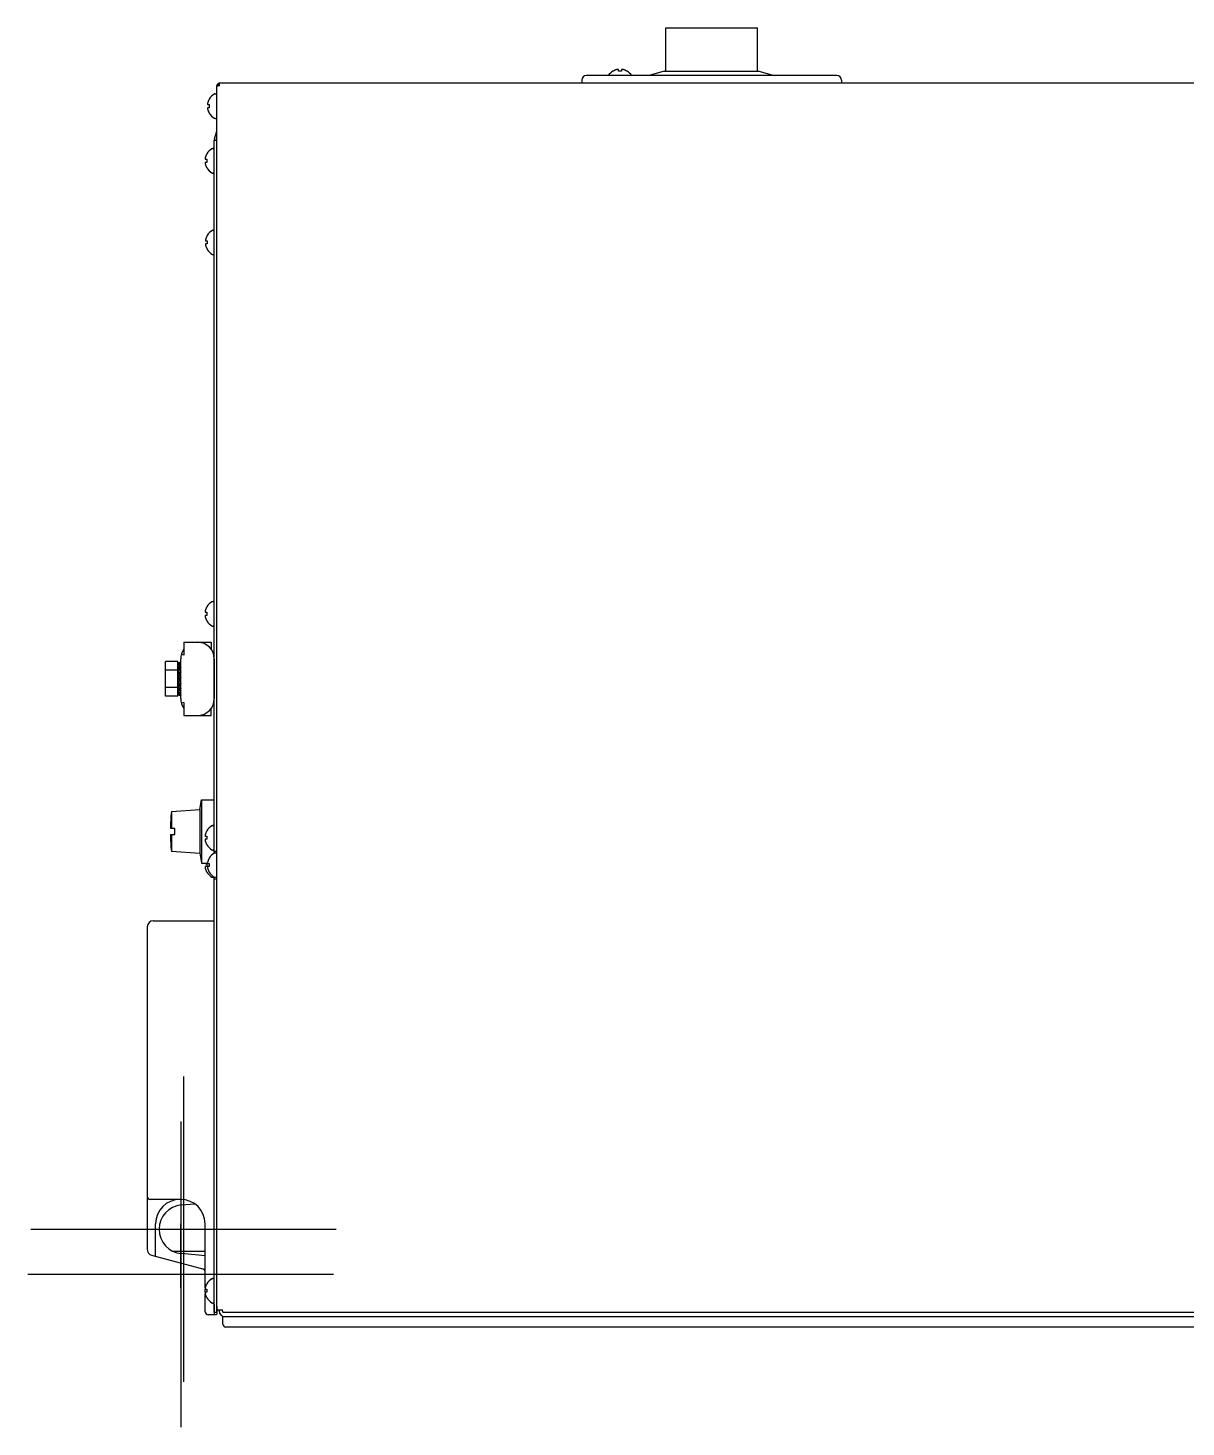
# Model space of a CAD drawing. Header units: millimetres. Extents: x -16733 to -11990, y 4098 to 7122.
# Drawn here: x -12748.6 to -12369.5, y 5578.7 to 6036.8 of the extents above; entities that cross this region are included whole.
import ezdxf

# ---------------------------------------------------------------- set-up
doc = ezdxf.new("R2010")
doc.units = ezdxf.units.MM
doc.header["$LTSCALE"] = 346.5
doc.layers.get('0').update_dxf_attribs({"linetype": 'CONTINUOUS'})

msp = doc.modelspace()

# ---------------------------------------------------------------- linework, layer by layer
at = {"color": 7, "linetype": 'Continuous'}
for p, q in [((-12539.84, 6022.7), (-12539.84, 6036.8)), ((-12539.84, 6036.8), (-12509.84, 6036.8)), ((-12509.84, 6022.7), (-12509.84, 6036.8)), ((-12567.34, 6019.7), (-12567.34, 6018.7)), ((-12483.84, 6021.2), (-12565.84, 6021.2)), ((-12557.14, 6022.64), (-12557.14, 6022.68)), ((-12555.34, 6022.64), (-12555.34, 6023.19)), ((-12554.34, 6023.19), (-12554.34, 6022.64)), ((-12552.54, 6022.68), (-12552.54, 6022.64)), ((-12540.34, 6022.7), (-12545.34, 6021.2)), ((-12540.34, 6022.7), (-12509.34, 6022.7)), ((-12509.34, 6022.7), (-12504.34, 6021.2)), ((-12482.34, 6019.7), (-12482.34, 6018.7)), ((-12687.44, 6015.2), (-12687.24, 6015.2)), ((-12686.84, 5616.3), (-12686.84, 6017.8)), ((-12686.49, 6017.8), (-12686.84, 6017.8)), ((-12686.49, 6018.51), (-12686.04, 6017.93)), ((-12685.94, 6017.8), (-12686.49, 6017.8)), ((-12686.04, 6018.7), (-12686.04, 6017.8)), ((-12129.64, 6018.7), (-12686.04, 6018.7)), ((-12689.84, 6011.7), (-12689.29, 6011.7)), ((-12689.29, 6010.7), (-12689.84, 6010.7)), ((-12689.32, 6013.5), (-12689.29, 6013.5)), ((-12689.29, 6008.9), (-12689.32, 6008.9)), ((-12687.44, 6007.2), (-12687.24, 6007.2)), ((-12687.57, 6000.54), (-12686.84, 6003.05)), ((-12687.57, 6000.54), (-12686.84, 6003.05)), ((-12688.24, 5997.3), (-12688.04, 5997.3)), ((-12687.64, 5766.64), (-12687.64, 6000.04)), ((-12687.64, 6000.04), (-12686.84, 6000.04)), ((-12690.64, 5993.8), (-12690.09, 5993.8)), ((-12690.09, 5992.8), (-12690.64, 5992.8)), ((-12690.12, 5995.6), (-12690.09, 5995.6)), ((-12690.09, 5991), (-12690.12, 5991)), ((-12688.24, 5989.3), (-12688.04, 5989.3)), ((-12688.08, 5970.58), (-12687.88, 5970.58)), ((-12690.48, 5967.08), (-12689.93, 5967.08)), ((-12689.93, 5966.08), (-12690.48, 5966.08)), ((-12689.96, 5968.88), (-12689.93, 5968.88)), ((-12689.93, 5964.28), (-12689.96, 5964.28)), ((-12688.08, 5962.58), (-12687.88, 5962.58)), ((-12690.64, 5845.46), (-12690.09, 5845.46)), ((-12690.12, 5847.26), (-12690.09, 5847.26)), ((-12688.24, 5848.96), (-12688.04, 5848.96)), ((-12690.09, 5844.46), (-12690.64, 5844.46)), ((-12690.09, 5842.66), (-12690.12, 5842.66)), ((-12688.24, 5840.96), (-12688.04, 5840.96)), ((-12697.64, 5831.42), (-12698.45, 5831.64)), ((-12697.64, 5835.7), (-12697.64, 5831.42)), ((-12697.64, 5835.7), (-12688.64, 5835.7)), ((-12688.64, 5835.7), (-12688.64, 5833.36)), ((-12703.64, 5818.05), (-12703.64, 5829.35)), ((-12699.64, 5829.35), (-12703.64, 5829.35)), ((-12699.64, 5818.05), (-12699.64, 5829.35)), ((-12699.63, 5829.05), (-12698.65, 5829.05)), ((-12699.16, 5829), (-12699.63, 5828.94)), ((-12699.63, 5828.94), (-12699.12, 5828.45)), ((-12699.63, 5828.51), (-12699.55, 5828.59)), ((-12699.16, 5828.3), (-12699.63, 5828.19)), ((-12699.63, 5828.19), (-12699.12, 5827.29)), ((-12699.63, 5827.4), (-12699.46, 5827.7)), ((-12699.16, 5827.06), (-12699.63, 5826.91)), ((-12699.39, 5826.98), (-12699.39, 5827.26)), ((-12699.39, 5826.98), (-12699.39, 5827.18)), ((-12699.25, 5827.05), (-12699.21, 5827.11)), ((-12699.16, 5829), (-12698.65, 5828.51)), ((-12699.16, 5828.3), (-12698.65, 5827.4)), ((-12699.16, 5827.06), (-12698.65, 5825.84)), ((-12698.65, 5828.51), (-12699.12, 5828.45)), ((-12698.65, 5827.4), (-12699.12, 5827.29)), ((-12698.65, 5828.19), (-12698.71, 5828.21)), ((-12698.64, 5817.2), (-12698.64, 5830.2)), ((-12687.64, 5830.2), (-12687.64, 5817.2)), ((-12699.64, 5826.52), (-12703.64, 5826.52)), ((-12699.56, 5826.7), (-12699.64, 5826.7)), ((-12699.63, 5826.91), (-12699.12, 5825.69)), ((-12699.62, 5826.85), (-12699.63, 5826.91)), ((-12699.16, 5825.4), (-12699.63, 5825.24)), ((-12699.63, 5825.24), (-12699.12, 5823.85)), ((-12699.16, 5823.55), (-12699.63, 5823.38)), ((-12699.63, 5823.38), (-12699.12, 5821.99)), ((-12699.39, 5825.97), (-12699.39, 5825.32)), ((-12699.39, 5825.32), (-12699.39, 5825.97)), ((-12699.39, 5823.7), (-12699.39, 5824.49)), ((-12699.39, 5823.65), (-12699.39, 5824.49)), ((-12698.89, 5823.74), (-12699.39, 5823.74)), ((-12698.89, 5823.7), (-12699.39, 5823.7)), ((-12699.39, 5823.65), (-12699.39, 5823.65)), ((-12698.89, 5823.65), (-12699.39, 5823.65)), ((-12699.39, 5822.12), (-12699.39, 5822.72)), ((-12699.39, 5822.07), (-12699.39, 5822.72)), ((-12699.16, 5825.4), (-12698.65, 5824.02)), ((-12699.16, 5823.55), (-12698.65, 5822.16)), ((-12698.65, 5825.84), (-12699.12, 5825.69)), ((-12698.65, 5824.02), (-12699.12, 5823.85)), ((-12698.89, 5825.32), (-12699.01, 5825.32)), ((-12698.89, 5825.28), (-12698.93, 5825.28)), ((-12698.89, 5826.71), (-12698.91, 5826.71)), ((-12698.89, 5826.67), (-12698.9, 5826.67)), ((-12698.89, 5826.64), (-12698.89, 5826.71)), ((-12698.89, 5826.67), (-12698.89, 5826.7)), ((-12698.64, 5826.7), (-12698.89, 5826.7)), ((-12698.89, 5826.41), (-12698.89, 5826.64)), ((-12698.89, 5825.28), (-12698.89, 5825.32)), ((-12698.89, 5825.24), (-12698.89, 5825.32)), ((-12698.89, 5824.67), (-12698.89, 5825.24)), ((-12698.89, 5823.7), (-12698.89, 5823.75)), ((-12698.89, 5823.65), (-12698.89, 5823.74)), ((-12698.89, 5822.91), (-12698.89, 5823.65)), ((-12698.65, 5826.91), (-12698.79, 5826.95)), ((-12698.72, 5826.7), (-12698.66, 5826.85)), ((-12698.66, 5826.85), (-12698.65, 5826.91)), ((-12699.64, 5820.87), (-12703.64, 5820.87)), ((-12699.64, 5818.05), (-12703.64, 5818.05)), ((-12699.39, 5820.7), (-12699.64, 5820.7)), ((-12699.16, 5821.71), (-12699.63, 5821.56)), ((-12699.63, 5821.56), (-12699.12, 5820.34)), ((-12699.62, 5820.55), (-12699.63, 5820.49)), ((-12699.49, 5820.44), (-12699.63, 5820.49)), ((-12699.16, 5820.11), (-12699.63, 5820)), ((-12699.63, 5820), (-12699.12, 5819.09)), ((-12699.57, 5819.19), (-12699.63, 5819.2)), ((-12699.16, 5818.94), (-12699.63, 5818.88)), ((-12699.63, 5818.88), (-12699.12, 5818.4)), ((-12699.16, 5818.35), (-12699.63, 5818.35)), ((-12699.57, 5820.67), (-12699.62, 5820.55)), ((-12699.56, 5820.7), (-12699.57, 5820.67)), ((-12699.46, 5819.69), (-12699.47, 5819.65)), ((-12699.35, 5822.12), (-12699.39, 5822.12)), ((-12699.27, 5822.07), (-12699.39, 5822.07)), ((-12699.39, 5820.73), (-12699.39, 5820.98)), ((-12699.39, 5820.69), (-12699.39, 5820.98)), ((-12699.38, 5820.73), (-12699.39, 5820.73)), ((-12699.37, 5820.69), (-12699.39, 5820.69)), ((-12699.16, 5821.71), (-12698.65, 5820.49)), ((-12699.16, 5820.11), (-12698.65, 5819.2)), ((-12699.16, 5818.94), (-12698.65, 5818.46)), ((-12699.16, 5818.35), (-12698.65, 5818.35)), ((-12698.65, 5822.16), (-12699.12, 5821.99)), ((-12698.65, 5820.49), (-12699.12, 5820.34)), ((-12698.65, 5819.2), (-12699.12, 5819.09)), ((-12698.65, 5818.46), (-12699.12, 5818.4)), ((-12699.02, 5820.37), (-12699.05, 5820.32)), ((-12698.89, 5822.07), (-12698.89, 5821.42)), ((-12698.89, 5820.41), (-12698.89, 5820.21)), ((-12698.76, 5819.54), (-12698.84, 5819.74)), ((-12698.82, 5819.69), (-12698.65, 5820)), ((-12698.69, 5819.39), (-12698.76, 5819.54)), ((-12698.73, 5818.8), (-12698.65, 5818.88)), ((-12698.64, 5820.7), (-12698.72, 5820.7)), ((-12698.66, 5820.55), (-12698.65, 5820.49)), ((-12697.64, 5815.97), (-12698.45, 5815.75)), ((-12697.64, 5815.97), (-12697.64, 5811.7)), ((-12688.64, 5811.7), (-12688.64, 5814.04)), ((-12697.64, 5811.7), (-12688.64, 5811.7)), ((-12692.4, 5780.85), (-12691.84, 5784.03)), ((-12691.84, 5784.03), (-12691.84, 5763.37)), ((-12691.84, 5784.03), (-12687.64, 5784.03)), ((-12701.7, 5780.2), (-12692.4, 5780.85)), ((-12701.7, 5780.2), (-12701.7, 5774.7)), ((-12692.4, 5780.85), (-12692.4, 5766.55)), ((-12700.53, 5774.7), (-12702.03, 5774.7)), ((-12702.03, 5772.7), (-12700.53, 5772.7)), ((-12701.7, 5772.7), (-12701.7, 5767.2)), ((-12700.53, 5772.7), (-12700.53, 5774.7)), ((-12690.64, 5772.13), (-12690.09, 5772.13)), ((-12690.12, 5773.93), (-12690.09, 5773.93)), ((-12688.24, 5775.63), (-12688.04, 5775.63)), ((-12690.09, 5771.13), (-12690.64, 5771.13)), ((-12690.09, 5769.33), (-12690.12, 5769.33)), ((-12688.24, 5767.63), (-12688.04, 5767.63)), ((-12701.7, 5767.2), (-12692.4, 5766.55)), ((-12692.4, 5766.55), (-12691.84, 5763.37)), ((-12691.84, 5763.37), (-12689.85, 5763.37)), ((-12690.64, 5763.2), (-12690.09, 5763.2)), ((-12689.84, 5763.2), (-12689.29, 5763.2)), ((-12689.32, 5765), (-12689.29, 5765)), ((-12687.64, 5767.2), (-12686.84, 5767.2)), ((-12687.44, 5766.7), (-12687.24, 5766.7)), ((-12690.09, 5762.2), (-12690.64, 5762.2)), ((-12690.09, 5760.4), (-12690.12, 5760.4)), ((-12689.29, 5762.2), (-12689.84, 5762.2)), ((-12689.29, 5760.4), (-12689.32, 5760.4)), ((-12688.24, 5758.7), (-12688.04, 5758.7)), ((-12687.64, 5616.3), (-12687.64, 5758.75)), ((-12687.44, 5758.7), (-12687.24, 5758.7)), ((-12687.64, 5758.2), (-12686.84, 5758.2)), ((-12709.61, 5742.45), (-12709.61, 5654.2)), ((-12707.61, 5744.45), (-12691.64, 5744.45)), ((-12691.64, 5744.45), (-12687.64, 5744.45)), ((-12709.64, 5654.2), (-12709.64, 5636.88)), ((-12698.64, 5653.2), (-12708.61, 5653.2)), ((-12698.43, 5651.42), (-12694.17, 5651.79)), ((-12706.89, 5634.61), (-12706.89, 5645.2)), ((-12698.64, 5624.3), (-12698.64, 5645.2)), ((-12690.64, 5624.3), (-12690.64, 5645.2)), ((-12708.16, 5634.95), (-12690.64, 5630.25)), ((-12690.64, 5636.2), (-12701.11, 5636.2)), ((-12690.64, 5634.8), (-12698.43, 5635.48)), ((-12690.12, 5625.6), (-12690.09, 5625.6)), ((-12688.24, 5627.3), (-12688.04, 5627.3)), ((-12690.64, 5622.8), (-12690.64, 5623.8)), ((-12690.64, 5623.8), (-12690.09, 5623.8)), ((-12690.09, 5622.8), (-12690.64, 5622.8)), ((-12690.64, 5616.45), (-12690.64, 5622.3)), ((-12690.09, 5621), (-12690.12, 5621)), ((-12688.24, 5619.3), (-12688.04, 5619.3)), ((-12687.64, 5618.9), (-12687.64, 5615.45)), ((-12686.84, 5618.3), (-12686.84, 5615.7)), ((-12686.84, 5617.1), (-12685.06, 5617.1)), ((-12686.04, 5616.7), (-12686.04, 5617.1)), ((-12687.09, 5615.45), (-12689.64, 5615.45)), ((-12687.64, 5616.3), (-12686.84, 5616.3)), ((-12684.84, 5612.4), (-12684.84, 5614.9)), ((-12684.84, 5614.9), (-12156.64, 5614.9)), ((-12132.72, 5616.2), (-12684.65, 5616.2)), ((-12157.84, 5611.4), (-12683.84, 5611.4))]:
    msp.add_line(p, q, dxfattribs=at)
at = {"color": 4}
for p, q in [((-12697.73, 5693.45), (-12697.73, 5593.45)), ((-12747.73, 5643.45), (-12647.73, 5643.45))]:
    msp.add_line(p, q, dxfattribs=at)
at = {"color": 1}
for p, q in [((-12698.64, 5678.7), (-12698.64, 5578.7)), ((-12748.64, 5628.7), (-12648.64, 5628.7))]:
    msp.add_line(p, q, dxfattribs=at)
at = {"color": 7, "linetype": 'Continuous'}
for points in [[(-12699.59, 5828), (-12699.57, 5827.98), (-12699.53, 5827.89), (-12699.5, 5827.8), (-12699.46, 5827.71)], [(-12699.5, 5828.49), (-12699.49, 5828.48), (-12699.48, 5828.46), (-12699.47, 5828.43), (-12699.46, 5828.41), (-12699.45, 5828.38), (-12699.44, 5828.36), (-12699.43, 5828.34), (-12699.42, 5828.31), (-12699.42, 5828.29), (-12699.41, 5828.27), (-12699.41, 5828.25)], [(-12699.46, 5827.71), (-12699.44, 5827.62), (-12699.41, 5827.53)], [(-12699.41, 5827.53), (-12699.4, 5827.43), (-12699.39, 5827.34), (-12699.39, 5827.26)], [(-12698.82, 5827.7), (-12698.76, 5827.86), (-12698.69, 5828)], [(-12699.62, 5826.85), (-12699.56, 5826.69), (-12699.48, 5826.49)], [(-12699.48, 5826.49), (-12699.43, 5826.31), (-12699.4, 5826.14), (-12699.39, 5825.97)], [(-12699.47, 5819.65), (-12699.51, 5819.57), (-12699.54, 5819.49), (-12699.58, 5819.41), (-12699.59, 5819.39)], [(-12698.8, 5820.91), (-12698.86, 5821.1), (-12698.89, 5821.25), (-12698.89, 5821.42)], [(-12698.84, 5819.74), (-12698.88, 5819.96), (-12698.89, 5820.21)], [(-12698.79, 5818.9), (-12698.85, 5819.04), (-12698.87, 5819.15)], [(-12698.66, 5820.55), (-12698.73, 5820.71), (-12698.8, 5820.91)]]:
    msp.add_lwpolyline(points, dxfattribs=at)
for centre, radius, start, end in [((-12565.84, 6019.7), 1.5, 90, 180), ((-12554.64, 6018.58), 4.8, 121.3727, 146.7752), ((-12554.65, 6018.59), 4.75, 118.9687, 121.5341), ((-12554.66, 6018.59), 4.75, 118.0074, 118.9684), ((-12554.66, 6018.6), 4.75, 116.6813, 118.0074), ((-12554.66, 6018.6), 4.74, 115.5402, 116.6812), ((-12554.66, 6018.6), 4.74, 114.5722, 115.5402), ((-12554.66, 6018.61), 4.73, 113.3175, 114.5722), ((-12554.67, 6018.61), 4.73, 112.5474, 113.3174), ((-12554.67, 6018.62), 4.72, 111.0025, 112.5476), ((-12554.67, 6018.63), 4.72, 110.5181, 111.0023), ((-12554.67, 6018.64), 4.7, 108.4656, 110.5187), ((-12554.68, 6018.65), 4.68, 107.3773, 108.465), ((-12554.69, 6018.67), 4.67, 106.3949, 107.3772), ((-12554.69, 6018.7), 4.64, 104.3176, 106.3964), ((-12555.59, 6021.2), 2.01, 95.1401, 97.2744), ((-12555.59, 6021.23), 1.98, 94.2856, 95.1372), ((-12555.59, 6021.24), 1.97, 93.0233, 94.286), ((-12555.59, 6021.25), 1.96, 91.9964, 93.0228), ((-12555.59, 6021.26), 1.95, 90.9261, 91.9964), ((-12555.59, 6021.26), 1.95, 88.8459, 90.9258), ((-12555.59, 6021.25), 1.96, 87.6234, 88.8455), ((-12555.59, 6021.25), 1.96, 86.7841, 87.6235), ((-12555.59, 6021.24), 1.97, 85.3984, 86.7833), ((-12555.59, 6021.22), 1.98, 84.7442, 85.3991), ((-12555.6, 6021.2), 2.01, 82.7259, 84.7415), ((-12554.84, 6018.89), 3.79, 90.0089, 97.5987), ((-12554.84, 6018.89), 3.79, 82.4013, 89.9911), ((-12554.09, 6021.2), 2.01, 95.2585, 97.2741), ((-12554.09, 6021.22), 1.98, 94.6009, 95.2558), ((-12554.09, 6021.24), 1.97, 93.2167, 94.6016), ((-12554.09, 6021.25), 1.96, 92.3765, 93.2159), ((-12554.09, 6021.25), 1.95, 91.1545, 92.3767), ((-12554.09, 6021.26), 1.95, 89.0741, 91.1541), ((-12554.09, 6021.26), 1.95, 88.0037, 89.0738), ((-12554.09, 6021.25), 1.96, 86.9771, 88.0037), ((-12554.09, 6021.24), 1.97, 85.714, 86.9766), ((-12554.09, 6021.23), 1.98, 84.8627, 85.7144), ((-12554.1, 6021.2), 2.01, 82.7256, 84.8598), ((-12554.99, 6018.7), 4.64, 73.6036, 75.6824), ((-12555, 6018.67), 4.67, 72.6228, 73.6051), ((-12555, 6018.65), 4.68, 71.535, 72.6227), ((-12555.01, 6018.64), 4.7, 69.4813, 71.5344), ((-12555.01, 6018.63), 4.72, 68.9977, 69.4819), ((-12555.01, 6018.62), 4.72, 67.4524, 68.9975), ((-12555.02, 6018.61), 4.73, 66.6826, 67.4526), ((-12555.02, 6018.61), 4.73, 65.4278, 66.6825), ((-12555.02, 6018.6), 4.74, 64.4598, 65.4278), ((-12555.02, 6018.6), 4.74, 63.3188, 64.4598), ((-12555.02, 6018.6), 4.75, 61.9926, 63.3187), ((-12555.03, 6018.59), 4.75, 61.0316, 61.9926), ((-12555.03, 6018.59), 4.75, 58.4659, 61.0313), ((-12555.04, 6018.58), 4.8, 33.2248, 58.6273), ((-12483.84, 6019.7), 1.5, 0, 90), ((-12685.22, 6011), 4.8, 120.3012, 148.6273), ((-12687.44, 6014.8), 0.4, 90, 120.3012), ((-12687.24, 6014.8), 0.4, 0, 90), ((-12685.94, 6017.8), 0.9, 96.3341, 180), ((-12687.87, 6011.95), 1.98, 174.8627, 175.7144), ((-12687.88, 6011.95), 1.97, 175.714, 176.9766), ((-12687.89, 6011.95), 1.96, 176.9771, 178.0037), ((-12687.9, 6011.95), 1.95, 178.0037, 179.0738), ((-12687.9, 6011.95), 1.95, 179.0741, 181.1541), ((-12687.9, 6011.95), 1.95, 181.1545, 182.3767), ((-12687.89, 6011.95), 1.96, 182.3765, 183.2159), ((-12687.88, 6011.95), 1.97, 183.2167, 184.6016), ((-12687.87, 6011.95), 1.98, 184.6009, 185.2558), ((-12687.87, 6010.45), 1.98, 174.7442, 175.3991), ((-12687.88, 6010.45), 1.97, 175.3984, 176.7833), ((-12687.89, 6010.45), 1.96, 176.7841, 177.6235), ((-12687.9, 6010.45), 1.96, 177.6234, 178.8455), ((-12687.9, 6010.45), 1.95, 178.8459, 180.9258), ((-12687.9, 6010.45), 1.95, 180.9261, 181.9964), ((-12687.89, 6010.45), 1.96, 181.9964, 183.0228), ((-12687.88, 6010.45), 1.97, 183.0233, 184.286), ((-12687.87, 6010.45), 1.98, 184.2856, 185.1372), ((-12685.34, 6011.05), 4.64, 163.6036, 165.6824), ((-12687.85, 6011.94), 2.01, 172.7256, 174.8598), ((-12687.85, 6011.95), 2.01, 185.2585, 187.2741), ((-12687.85, 6010.44), 2.01, 172.7259, 174.7415), ((-12685.31, 6011.04), 4.67, 162.6228, 163.6051), ((-12685.3, 6011.04), 4.68, 161.535, 162.6227), ((-12685.28, 6011.03), 4.7, 159.4813, 161.5344), ((-12685.27, 6011.03), 4.72, 158.9977, 159.4819), ((-12685.26, 6011.02), 4.72, 157.4524, 158.9975), ((-12685.26, 6011.02), 4.73, 156.6826, 157.4526), ((-12685.25, 6011.02), 4.73, 155.4278, 156.6825), ((-12685.25, 6011.02), 4.74, 154.4598, 155.4278), ((-12685.24, 6011.02), 4.74, 153.3188, 154.4598), ((-12685.24, 6011.01), 4.75, 151.9926, 153.3187), ((-12685.24, 6011.01), 4.75, 151.0316, 151.9926), ((-12685.23, 6011.01), 4.75, 148.4659, 151.0313), ((-12685.53, 6011.2), 3.79, 172.4013, 179.9911), ((-12685.53, 6011.2), 3.79, 180.0089, 187.5987), ((-12687.85, 6010.45), 2.01, 185.1401, 187.2744), ((-12685.34, 6011.34), 4.64, 194.3176, 196.3964), ((-12685.31, 6011.35), 4.67, 196.3949, 197.3772), ((-12685.3, 6011.36), 4.68, 197.3773, 198.465), ((-12685.28, 6011.36), 4.7, 198.4656, 200.5187), ((-12685.27, 6011.37), 4.72, 200.5181, 201.0023), ((-12685.26, 6011.37), 4.72, 201.0025, 202.5476), ((-12685.26, 6011.37), 4.73, 202.5474, 203.3174), ((-12685.25, 6011.38), 4.73, 203.3175, 204.5722), ((-12685.25, 6011.38), 4.74, 204.5722, 205.5402), ((-12685.24, 6011.38), 4.74, 205.5402, 206.6812), ((-12685.24, 6011.38), 4.75, 206.6813, 208.0074), ((-12685.24, 6011.38), 4.75, 208.0074, 208.9684), ((-12685.23, 6011.38), 4.75, 208.9687, 211.5341), ((-12685.22, 6011.4), 4.8, 211.3727, 239.6988), ((-12687.44, 6007.6), 0.4, 239.6988, 270), ((-12687.24, 6007.6), 0.4, 270, 0), ((-12686.02, 5993.1), 4.8, 120.3012, 148.6273), ((-12688.24, 5996.9), 0.4, 90, 120.3012), ((-12688.04, 5996.9), 0.4, 0, 90), ((-12685.84, 6000.04), 1.8, 163.7798, 180), ((-12685.84, 6000.04), 1.8, 163.7798, 174.5617), ((-12688.67, 5994.05), 1.98, 174.8627, 175.7144), ((-12688.68, 5994.05), 1.97, 175.714, 176.9766), ((-12688.69, 5994.05), 1.96, 176.9771, 178.0037), ((-12688.7, 5994.05), 1.95, 178.0037, 179.0738), ((-12688.7, 5994.05), 1.95, 179.0741, 181.1541), ((-12688.7, 5994.05), 1.95, 181.1545, 182.3767), ((-12688.69, 5994.05), 1.96, 182.3765, 183.2159), ((-12688.68, 5994.05), 1.97, 183.2167, 184.6016), ((-12688.67, 5994.05), 1.98, 184.6009, 185.2558), ((-12688.67, 5992.55), 1.98, 174.7442, 175.3991), ((-12688.68, 5992.55), 1.97, 175.3984, 176.7833), ((-12688.69, 5992.55), 1.96, 176.7841, 177.6235), ((-12688.7, 5992.55), 1.96, 177.6234, 178.8455), ((-12688.7, 5992.55), 1.95, 178.8459, 180.9258), ((-12688.7, 5992.55), 1.95, 180.9261, 181.9964), ((-12688.69, 5992.55), 1.96, 181.9964, 183.0228), ((-12688.68, 5992.55), 1.97, 183.0233, 184.286), ((-12688.67, 5992.55), 1.98, 184.2856, 185.1372), ((-12686.14, 5993.15), 4.64, 163.6036, 165.6824), ((-12688.65, 5994.04), 2.01, 172.7256, 174.8598), ((-12688.65, 5994.05), 2.01, 185.2585, 187.2741), ((-12688.65, 5992.54), 2.01, 172.7259, 174.7415), ((-12688.65, 5992.55), 2.01, 185.1401, 187.2744), ((-12686.14, 5993.44), 4.64, 194.3176, 196.3964), ((-12686.11, 5993.14), 4.67, 162.6228, 163.6051), ((-12686.11, 5993.45), 4.67, 196.3949, 197.3772), ((-12686.1, 5993.14), 4.68, 161.535, 162.6227), ((-12686.1, 5993.46), 4.68, 197.3773, 198.465), ((-12686.08, 5993.13), 4.7, 159.4813, 161.5344), ((-12686.08, 5993.46), 4.7, 198.4656, 200.5187), ((-12686.07, 5993.13), 4.72, 158.9977, 159.4819), ((-12686.06, 5993.12), 4.72, 157.4524, 158.9975), ((-12686.06, 5993.12), 4.73, 156.6826, 157.4526), ((-12686.05, 5993.12), 4.73, 155.4278, 156.6825), ((-12686.05, 5993.12), 4.74, 154.4598, 155.4278), ((-12686.04, 5993.12), 4.74, 153.3188, 154.4598), ((-12686.04, 5993.11), 4.75, 151.9926, 153.3187), ((-12686.04, 5993.11), 4.75, 151.0316, 151.9926), ((-12686.03, 5993.11), 4.75, 148.4659, 151.0313), ((-12686.33, 5993.3), 3.79, 172.4013, 179.9911), ((-12686.33, 5993.3), 3.79, 180.0089, 187.5987), ((-12686.07, 5993.47), 4.72, 200.5181, 201.0023), ((-12686.06, 5993.47), 4.72, 201.0025, 202.5476), ((-12686.06, 5993.47), 4.73, 202.5474, 203.3174), ((-12686.05, 5993.48), 4.73, 203.3175, 204.5722), ((-12686.05, 5993.48), 4.74, 204.5722, 205.5402), ((-12686.04, 5993.48), 4.74, 205.5402, 206.6812), ((-12686.04, 5993.48), 4.75, 206.6813, 208.0074), ((-12686.04, 5993.48), 4.75, 208.0074, 208.9684), ((-12686.03, 5993.48), 4.75, 208.9687, 211.5341), ((-12686.02, 5993.5), 4.8, 211.3727, 239.6988), ((-12688.24, 5989.7), 0.4, 239.6988, 270), ((-12688.04, 5989.7), 0.4, 270, 0), ((-12685.86, 5966.38), 4.8, 120.3012, 148.6273), ((-12688.08, 5970.18), 0.4, 90, 120.3012), ((-12687.88, 5970.18), 0.4, 52.1278, 90), ((-12688.49, 5967.33), 2.01, 172.7256, 174.8598), ((-12688.51, 5967.33), 1.98, 174.8627, 175.7144), ((-12688.52, 5967.33), 1.97, 175.714, 176.9766), ((-12688.54, 5967.33), 1.96, 176.9771, 178.0037), ((-12688.54, 5967.33), 1.95, 178.0037, 179.0738), ((-12688.54, 5967.33), 1.95, 179.0741, 181.1541), ((-12688.54, 5967.33), 1.95, 181.1545, 182.3767), ((-12688.53, 5967.33), 1.96, 182.3765, 183.2159), ((-12688.52, 5967.33), 1.97, 183.2167, 184.6016), ((-12688.51, 5967.34), 1.98, 184.6009, 185.2558), ((-12688.49, 5967.34), 2.01, 185.2585, 187.2741), ((-12688.49, 5965.83), 2.01, 172.7259, 174.7415), ((-12688.51, 5965.83), 1.98, 174.7442, 175.3991), ((-12688.52, 5965.83), 1.97, 175.3984, 176.7833), ((-12688.53, 5965.83), 1.96, 176.7841, 177.6235), ((-12688.54, 5965.83), 1.96, 177.6234, 178.8455), ((-12688.54, 5965.83), 1.95, 178.8459, 180.9258), ((-12688.54, 5965.83), 1.95, 180.9261, 181.9964), ((-12688.53, 5965.83), 1.96, 181.9964, 183.0228), ((-12688.52, 5965.83), 1.97, 183.0233, 184.286), ((-12688.51, 5965.84), 1.98, 184.2856, 185.1372), ((-12688.49, 5965.84), 2.01, 185.1401, 187.2744), ((-12685.99, 5966.44), 4.64, 163.6036, 165.6824), ((-12685.99, 5966.73), 4.64, 194.3176, 196.3964), ((-12685.96, 5966.43), 4.67, 162.6228, 163.6051), ((-12685.96, 5966.74), 4.67, 196.3949, 197.3772), ((-12685.94, 5966.42), 4.68, 161.535, 162.6227), ((-12685.94, 5966.74), 4.68, 197.3773, 198.465), ((-12685.92, 5966.42), 4.7, 159.4813, 161.5344), ((-12685.92, 5966.75), 4.7, 198.4656, 200.5187), ((-12685.91, 5966.41), 4.72, 158.9977, 159.4819), ((-12685.91, 5966.75), 4.72, 200.5181, 201.0023), ((-12685.9, 5966.41), 4.72, 157.4524, 158.9975), ((-12685.9, 5966.76), 4.72, 201.0025, 202.5476), ((-12685.9, 5966.41), 4.73, 156.6826, 157.4526), ((-12685.9, 5966.76), 4.73, 202.5474, 203.3174), ((-12685.89, 5966.41), 4.73, 155.4278, 156.6825), ((-12685.89, 5966.76), 4.73, 203.3175, 204.5722), ((-12685.89, 5966.4), 4.74, 154.4598, 155.4278), ((-12685.89, 5966.76), 4.74, 204.5722, 205.5402), ((-12685.88, 5966.4), 4.74, 153.3188, 154.4598), ((-12685.88, 5966.77), 4.74, 205.5402, 206.6812), ((-12685.88, 5966.4), 4.75, 151.9926, 153.3187), ((-12685.88, 5966.77), 4.75, 206.6813, 208.0074), ((-12685.88, 5966.4), 4.75, 151.0316, 151.9926), ((-12685.88, 5966.77), 4.75, 208.0074, 208.9684), ((-12685.88, 5966.4), 4.75, 148.4659, 151.0313), ((-12685.88, 5966.77), 4.75, 208.9687, 211.5341), ((-12686.18, 5966.58), 3.79, 172.4013, 179.9911), ((-12686.18, 5966.58), 3.79, 180.0089, 187.5987), ((-12685.86, 5966.78), 4.8, 211.3727, 239.6988), ((-12688.08, 5962.98), 0.4, 239.6988, 270), ((-12687.88, 5962.98), 0.4, 270, 307.8722), ((-12688.67, 5845.71), 1.98, 174.8627, 175.7144), ((-12688.68, 5845.71), 1.97, 175.714, 176.9766), ((-12688.69, 5845.71), 1.96, 176.9771, 178.0037), ((-12688.7, 5845.71), 1.95, 178.0037, 179.0738), ((-12688.7, 5845.71), 1.95, 179.0741, 181.1541), ((-12688.7, 5845.71), 1.95, 181.1545, 182.3767), ((-12688.69, 5845.71), 1.96, 182.3765, 183.2159), ((-12688.68, 5845.72), 1.97, 183.2167, 184.6016), ((-12688.67, 5845.72), 1.98, 184.6009, 185.2558), ((-12686.14, 5844.82), 4.64, 163.6036, 165.6824), ((-12688.65, 5845.71), 2.01, 172.7256, 174.8598), ((-12688.65, 5845.72), 2.01, 185.2585, 187.2741), ((-12686.11, 5844.81), 4.67, 162.6228, 163.6051), ((-12686.1, 5844.8), 4.68, 161.535, 162.6227), ((-12686.08, 5844.8), 4.7, 159.4813, 161.5344), ((-12686.07, 5844.79), 4.72, 158.9977, 159.4819), ((-12686.06, 5844.79), 4.72, 157.4524, 158.9975), ((-12686.06, 5844.79), 4.73, 156.6826, 157.4526), ((-12686.05, 5844.79), 4.73, 155.4278, 156.6825), ((-12686.05, 5844.78), 4.74, 154.4598, 155.4278), ((-12686.04, 5844.78), 4.74, 153.3188, 154.4598), ((-12686.04, 5844.78), 4.75, 151.9926, 153.3187), ((-12686.04, 5844.78), 4.75, 151.0316, 151.9926), ((-12686.03, 5844.78), 4.75, 148.4659, 151.0313), ((-12686.02, 5844.77), 4.8, 120.3012, 148.6273), ((-12686.33, 5844.96), 3.79, 172.4013, 179.9911), ((-12688.24, 5848.56), 0.4, 90, 120.3012), ((-12688.04, 5848.56), 0.4, 0, 90), ((-12688.67, 5844.21), 1.98, 174.7442, 175.3991), ((-12688.68, 5844.21), 1.97, 175.3984, 176.7833), ((-12688.69, 5844.21), 1.96, 176.7841, 177.6235), ((-12688.7, 5844.21), 1.96, 177.6234, 178.8455), ((-12688.7, 5844.21), 1.95, 178.8459, 180.9258), ((-12688.7, 5844.21), 1.95, 180.9261, 181.9964), ((-12688.69, 5844.21), 1.96, 181.9964, 183.0228), ((-12688.68, 5844.21), 1.97, 183.0233, 184.286), ((-12688.67, 5844.22), 1.98, 184.2856, 185.1372), ((-12688.65, 5844.21), 2.01, 172.7259, 174.7415), ((-12688.65, 5844.22), 2.01, 185.1401, 187.2744), ((-12686.14, 5845.11), 4.64, 194.3176, 196.3964), ((-12686.11, 5845.12), 4.67, 196.3949, 197.3772), ((-12686.1, 5845.12), 4.68, 197.3773, 198.465), ((-12686.08, 5845.13), 4.7, 198.4656, 200.5187), ((-12686.07, 5845.13), 4.72, 200.5181, 201.0023), ((-12686.06, 5845.14), 4.72, 201.0025, 202.5476), ((-12686.06, 5845.14), 4.73, 202.5474, 203.3174), ((-12686.05, 5845.14), 4.73, 203.3175, 204.5722), ((-12686.05, 5845.14), 4.74, 204.5722, 205.5402), ((-12686.04, 5845.15), 4.74, 205.5402, 206.6812), ((-12686.04, 5845.15), 4.75, 206.6813, 208.0074), ((-12686.04, 5845.15), 4.75, 208.0074, 208.9684), ((-12686.03, 5845.15), 4.75, 208.9687, 211.5341), ((-12686.33, 5844.96), 3.79, 180.0089, 187.5987), ((-12686.02, 5845.16), 4.8, 211.3727, 239.6988), ((-12688.24, 5841.36), 0.4, 239.6988, 270), ((-12688.04, 5841.36), 0.4, 270, 0), ((-12693.14, 5830.2), 5.5, 144.9032, 180), ((-12693.14, 5830.2), 5.5, 0, 90), ((-12696.2, 5824.95), 3.7, 145.3341, 145.858), ((-12698.9, 5822.81), 0.831, 241.4404, 243.4233), ((-12695.44, 5817.8), 4.4, 145.163, 145.448), ((-12700.05, 5818.73), 1.42, 17.2937, 19.0364), ((-12693.14, 5817.2), 5.5, 180, 215.0968), ((-12693.14, 5817.2), 5.5, 270, 0), ((-12642.04, 5773.78), 60, 173.8625, 179.1263), ((-12642.04, 5773.61), 60, 180.8737, 186.1375), ((-12688.67, 5772.38), 1.98, 174.8627, 175.7144), ((-12688.68, 5772.38), 1.97, 175.714, 176.9766), ((-12688.69, 5772.38), 1.96, 176.9771, 178.0037), ((-12688.7, 5772.38), 1.95, 178.0037, 179.0738), ((-12688.7, 5772.38), 1.95, 179.0741, 181.1541), ((-12688.7, 5772.38), 1.95, 181.1545, 182.3767), ((-12688.69, 5772.38), 1.96, 182.3765, 183.2159), ((-12688.68, 5772.38), 1.97, 183.2167, 184.6016), ((-12688.67, 5772.38), 1.98, 184.6009, 185.2558), ((-12686.14, 5771.48), 4.64, 163.6036, 165.6824), ((-12688.65, 5772.38), 2.01, 172.7256, 174.8598), ((-12688.65, 5772.38), 2.01, 185.2585, 187.2741), ((-12686.11, 5771.48), 4.67, 162.6228, 163.6051), ((-12686.1, 5771.47), 4.68, 161.535, 162.6227), ((-12686.08, 5771.46), 4.7, 159.4813, 161.5344), ((-12686.07, 5771.46), 4.72, 158.9977, 159.4819), ((-12686.06, 5771.46), 4.72, 157.4524, 158.9975), ((-12686.06, 5771.45), 4.73, 156.6826, 157.4526), ((-12686.05, 5771.45), 4.73, 155.4278, 156.6825), ((-12686.05, 5771.45), 4.74, 154.4598, 155.4278), ((-12686.04, 5771.45), 4.74, 153.3188, 154.4598), ((-12686.04, 5771.45), 4.75, 151.9926, 153.3187), ((-12686.04, 5771.45), 4.75, 151.0316, 151.9926), ((-12686.03, 5771.44), 4.75, 148.4659, 151.0313), ((-12686.02, 5771.43), 4.8, 120.3012, 148.6273), ((-12686.33, 5771.63), 3.79, 172.4013, 179.9911), ((-12688.24, 5775.23), 0.4, 90, 120.3012), ((-12688.04, 5775.23), 0.4, 0, 90), ((-12688.67, 5770.88), 1.98, 174.7442, 175.3991), ((-12688.68, 5770.88), 1.97, 175.3984, 176.7833), ((-12688.69, 5770.88), 1.96, 176.7841, 177.6235), ((-12688.7, 5770.88), 1.96, 177.6234, 178.8455), ((-12688.7, 5770.88), 1.95, 178.8459, 180.9258), ((-12688.7, 5770.88), 1.95, 180.9261, 181.9964), ((-12688.69, 5770.88), 1.96, 181.9964, 183.0228), ((-12688.68, 5770.88), 1.97, 183.0233, 184.286), ((-12688.67, 5770.88), 1.98, 184.2856, 185.1372), ((-12688.65, 5770.88), 2.01, 172.7259, 174.7415), ((-12688.65, 5770.88), 2.01, 185.1401, 187.2744), ((-12686.14, 5771.78), 4.64, 194.3176, 196.3964), ((-12686.11, 5771.79), 4.67, 196.3949, 197.3772), ((-12686.1, 5771.79), 4.68, 197.3773, 198.465), ((-12686.08, 5771.8), 4.7, 198.4656, 200.5187), ((-12686.07, 5771.8), 4.72, 200.5181, 201.0023), ((-12686.06, 5771.8), 4.72, 201.0025, 202.5476), ((-12686.06, 5771.81), 4.73, 202.5474, 203.3174), ((-12686.05, 5771.81), 4.73, 203.3175, 204.5722), ((-12686.05, 5771.81), 4.74, 204.5722, 205.5402), ((-12686.04, 5771.81), 4.74, 205.5402, 206.6812), ((-12686.04, 5771.81), 4.75, 206.6813, 208.0074), ((-12686.04, 5771.82), 4.75, 208.0074, 208.9684), ((-12686.03, 5771.82), 4.75, 208.9687, 211.5341), ((-12686.33, 5771.63), 3.79, 180.0089, 187.5987), ((-12686.02, 5771.83), 4.8, 211.3727, 239.6988), ((-12688.24, 5768.03), 0.4, 239.6988, 270), ((-12688.04, 5768.03), 0.4, 270, 0), ((-12688.69, 5763.45), 1.96, 182.3482, 183.2159), ((-12688.68, 5763.45), 1.97, 183.2167, 184.6016), ((-12688.67, 5763.45), 1.98, 184.6009, 185.2558), ((-12688.65, 5763.45), 2.01, 185.2585, 187.2741), ((-12686.33, 5762.7), 3.79, 172.4013, 179.9911), ((-12687.87, 5763.45), 1.98, 174.8627, 175.7144), ((-12687.88, 5763.45), 1.97, 175.714, 176.9766), ((-12687.89, 5763.45), 1.96, 176.9771, 178.0037), ((-12687.9, 5763.45), 1.95, 178.0037, 179.0738), ((-12687.9, 5763.45), 1.95, 179.0741, 181.1541), ((-12687.9, 5763.45), 1.95, 181.1545, 182.3767), ((-12687.89, 5763.45), 1.96, 182.3765, 183.2159), ((-12687.88, 5763.45), 1.97, 183.2167, 184.6016), ((-12687.87, 5763.45), 1.98, 184.6009, 185.2558), ((-12685.34, 5762.55), 4.64, 163.6036, 165.6824), ((-12687.85, 5763.44), 2.01, 172.7256, 174.8598), ((-12687.85, 5763.45), 2.01, 185.2585, 187.2741), ((-12685.31, 5762.54), 4.67, 162.6228, 163.6051), ((-12685.3, 5762.54), 4.68, 161.535, 162.6227), ((-12685.28, 5762.53), 4.7, 159.4813, 161.5344), ((-12685.27, 5762.53), 4.72, 158.9977, 159.4819), ((-12685.26, 5762.52), 4.72, 157.4524, 158.9975), ((-12685.26, 5762.52), 4.73, 156.6826, 157.4526), ((-12685.25, 5762.52), 4.73, 155.4278, 156.6825), ((-12685.25, 5762.52), 4.74, 154.4598, 155.4278), ((-12685.24, 5762.52), 4.74, 153.3188, 154.4598), ((-12685.24, 5762.51), 4.75, 151.9926, 153.3187), ((-12685.24, 5762.51), 4.75, 151.0316, 151.9926), ((-12685.23, 5762.51), 4.75, 148.4659, 151.0313), ((-12685.22, 5762.5), 4.8, 120.3012, 148.6273), ((-12685.53, 5762.7), 3.79, 172.4013, 179.9911), ((-12687.44, 5766.3), 0.4, 90, 120.3012), ((-12687.24, 5766.3), 0.4, 0, 90), ((-12688.67, 5761.95), 1.98, 174.7442, 175.3991), ((-12688.68, 5761.95), 1.97, 175.3984, 176.7833), ((-12688.69, 5761.95), 1.96, 176.7841, 177.6235), ((-12688.7, 5761.95), 1.96, 177.6234, 178.8455), ((-12688.7, 5761.95), 1.95, 178.8459, 180.9258), ((-12688.7, 5761.95), 1.95, 180.9261, 181.9964), ((-12688.69, 5761.95), 1.96, 181.9964, 183.0228), ((-12688.68, 5761.95), 1.97, 183.0233, 184.286), ((-12688.67, 5761.95), 1.98, 184.2856, 185.1372), ((-12688.65, 5761.94), 2.01, 172.7259, 174.7415), ((-12688.65, 5761.95), 2.01, 185.1401, 187.2744), ((-12686.14, 5762.84), 4.64, 194.3176, 196.3964), ((-12686.11, 5762.85), 4.67, 196.3949, 197.3772), ((-12686.1, 5762.86), 4.68, 197.3773, 198.465), ((-12686.08, 5762.86), 4.7, 198.4656, 200.5187), ((-12686.07, 5762.87), 4.72, 200.5181, 201.0023), ((-12686.06, 5762.87), 4.72, 201.0025, 202.5476), ((-12686.06, 5762.87), 4.73, 202.5474, 203.3174), ((-12686.05, 5762.88), 4.73, 203.3175, 204.5722), ((-12686.05, 5762.88), 4.74, 204.5722, 205.5402), ((-12686.04, 5762.88), 4.74, 205.5402, 206.6812), ((-12686.04, 5762.88), 4.75, 206.6813, 208.0074), ((-12686.04, 5762.88), 4.75, 208.0074, 208.9684), ((-12686.03, 5762.88), 4.75, 208.9687, 211.5341), ((-12686.33, 5762.7), 3.79, 180.0089, 187.5987), ((-12686.02, 5762.9), 4.8, 211.3727, 239.6988), ((-12687.87, 5761.95), 1.98, 174.7442, 175.3991), ((-12687.88, 5761.95), 1.97, 175.3984, 176.7833), ((-12687.89, 5761.95), 1.96, 176.7841, 177.6235), ((-12687.9, 5761.95), 1.96, 177.6234, 178.8455), ((-12687.9, 5761.95), 1.95, 178.8459, 180.9258), ((-12687.9, 5761.95), 1.95, 180.9261, 181.9964), ((-12687.89, 5761.95), 1.96, 181.9964, 183.0228), ((-12687.88, 5761.95), 1.97, 183.0233, 184.286), ((-12687.87, 5761.95), 1.98, 184.2856, 185.1372), ((-12687.85, 5761.94), 2.01, 172.7259, 174.7415), ((-12687.85, 5761.95), 2.01, 185.1401, 187.2744), ((-12685.34, 5762.84), 4.64, 194.3176, 196.3964), ((-12685.31, 5762.85), 4.67, 196.3949, 197.3772), ((-12685.3, 5762.86), 4.68, 197.3773, 198.465), ((-12685.28, 5762.86), 4.7, 198.4656, 200.5187), ((-12685.27, 5762.87), 4.72, 200.5181, 201.0023), ((-12685.26, 5762.87), 4.72, 201.0025, 202.5476), ((-12685.26, 5762.87), 4.73, 202.5474, 203.3174), ((-12685.25, 5762.88), 4.73, 203.3175, 204.5722), ((-12685.25, 5762.88), 4.74, 204.5722, 205.5402), ((-12685.24, 5762.88), 4.74, 205.5402, 206.6812), ((-12685.24, 5762.88), 4.75, 206.6813, 208.0074), ((-12685.24, 5762.88), 4.75, 208.0074, 208.9684), ((-12685.23, 5762.88), 4.75, 208.9687, 211.5341), ((-12685.53, 5762.7), 3.79, 180.0089, 187.5987), ((-12685.22, 5762.9), 4.8, 211.3727, 239.6988), ((-12688.24, 5759.1), 0.4, 239.6988, 270), ((-12688.04, 5759.1), 0.4, 270, 316.7448), ((-12687.44, 5759.1), 0.4, 239.6988, 270), ((-12687.24, 5759.1), 0.4, 270, 0), ((-12707.61, 5742.45), 2, 90, 180), ((-12708.64, 5654.2), 1, 180, 270), ((-12708.61, 5654.2), 1, 180, 270), ((-12698.89, 5645.2), 8, 90, 180), ((-12698.64, 5645.2), 8, 0, 90), ((-12697.73, 5643.45), 8, 95, 265), ((-12707.64, 5636.88), 2, 180, 255), ((-12691.64, 5629.48), 1, 20.2366, 74.9999), ((-12691.14, 5629.87), 0.5, 24.9994, 49.9994), ((-12686.03, 5623.11), 4.75, 148.4659, 151.0313), ((-12686.02, 5623.1), 4.8, 120.3012, 148.6273), ((-12688.24, 5626.9), 0.4, 90, 120.3012), ((-12688.04, 5626.9), 0.4, 0, 90), ((-12688.67, 5624.05), 1.98, 174.8627, 175.7144), ((-12688.68, 5624.05), 1.97, 175.714, 176.9766), ((-12688.69, 5624.05), 1.96, 176.9771, 178.0037), ((-12688.7, 5624.05), 1.95, 178.0037, 179.0738), ((-12688.7, 5624.05), 1.95, 179.0741, 181.1541), ((-12688.7, 5624.05), 1.95, 181.1545, 182.3767), ((-12688.69, 5624.05), 1.96, 182.3765, 183.2159), ((-12688.68, 5624.05), 1.97, 183.2167, 184.6016), ((-12688.67, 5624.05), 1.98, 184.6009, 185.2558), ((-12688.67, 5622.55), 1.98, 174.7442, 175.3991), ((-12688.68, 5622.55), 1.97, 175.3984, 176.7833), ((-12688.69, 5622.55), 1.96, 176.7841, 177.6235), ((-12688.7, 5622.55), 1.96, 177.6234, 178.8455), ((-12688.7, 5622.55), 1.95, 178.8459, 180.9258), ((-12688.7, 5622.55), 1.95, 180.9261, 181.9964), ((-12688.69, 5622.55), 1.96, 181.9964, 183.0228), ((-12688.68, 5622.55), 1.97, 183.0233, 184.286), ((-12688.67, 5622.55), 1.98, 184.2856, 185.1372), ((-12686.14, 5623.15), 4.64, 163.6036, 165.6824), ((-12688.65, 5624.04), 2.01, 172.7256, 174.8598), ((-12688.65, 5624.05), 2.01, 185.2585, 187.2741), ((-12688.65, 5622.54), 2.01, 172.7259, 174.7415), ((-12688.65, 5622.55), 2.01, 185.1401, 187.2744), ((-12686.14, 5623.44), 4.64, 194.3176, 196.3964), ((-12686.11, 5623.14), 4.67, 162.6228, 163.6051), ((-12686.11, 5623.45), 4.67, 196.3949, 197.3772), ((-12686.1, 5623.14), 4.68, 161.535, 162.6227), ((-12686.1, 5623.46), 4.68, 197.3773, 198.465), ((-12686.08, 5623.13), 4.7, 159.4813, 161.5344), ((-12686.08, 5623.46), 4.7, 198.4656, 200.5187), ((-12686.07, 5623.13), 4.72, 158.9977, 159.4819), ((-12686.07, 5623.47), 4.72, 200.5181, 201.0023), ((-12686.06, 5623.12), 4.72, 157.4524, 158.9975), ((-12686.06, 5623.47), 4.72, 201.0025, 202.5476), ((-12686.06, 5623.12), 4.73, 156.6826, 157.4526), ((-12686.06, 5623.47), 4.73, 202.5474, 203.3174), ((-12686.05, 5623.12), 4.73, 155.4278, 156.6825), ((-12686.05, 5623.48), 4.73, 203.3175, 204.5722), ((-12686.05, 5623.12), 4.74, 154.4598, 155.4278), ((-12686.05, 5623.48), 4.74, 204.5722, 205.5402), ((-12686.04, 5623.12), 4.74, 153.3188, 154.4598), ((-12686.04, 5623.48), 4.74, 205.5402, 206.6812), ((-12686.04, 5623.11), 4.75, 151.9926, 153.3187), ((-12686.04, 5623.48), 4.75, 206.6813, 208.0074), ((-12686.04, 5623.11), 4.75, 151.0316, 151.9926), ((-12686.04, 5623.48), 4.75, 208.0074, 208.9684), ((-12686.03, 5623.48), 4.75, 208.9687, 211.5341), ((-12686.33, 5623.3), 3.79, 172.4013, 179.9911), ((-12686.33, 5623.3), 3.79, 180.0089, 187.5987), ((-12686.02, 5623.5), 4.8, 211.3727, 239.6988), ((-12689.64, 5616.45), 1, 180, 270), ((-12688.24, 5619.7), 0.4, 239.6988, 270), ((-12688.04, 5619.7), 0.4, 270, 0), ((-12684.24, 5616.7), 1.8, 180, 270), ((-12687.09, 5615.7), 0.25, 270, 0), ((-12683.84, 5612.4), 1, 180, 270)]:
    msp.add_arc(centre, radius, start, end, dxfattribs=at)
for points, knots in [([(-12686.49, 6017.8), (-12686.54, 6017.79), (-12686.63, 6017.78), (-12686.74, 6017.75), (-12686.8, 6017.73), (-12686.84, 6017.71), (-12686.84, 6017.7)], [0, 0, 0, 0, 0.402706, 0.709329, 0.9072, 1, 1, 1, 1]), ([(-12699.55, 5828.59), (-12699.56, 5828.62), (-12699.61, 5828.73), (-12699.63, 5828.85), (-12699.63, 5828.94)], [0, 0, 0, 0, 0.243423, 1, 1, 1, 1]), ([(-12699.59, 5828), (-12699.61, 5828.05), (-12699.63, 5828.11), (-12699.63, 5828.18), (-12699.63, 5828.19)], [0, 0, 0, 0, 0.735675, 1, 1, 1, 1]), ([(-12699.49, 5826.95), (-12699.51, 5826.99), (-12699.58, 5827.13), (-12699.63, 5827.28), (-12699.63, 5827.4)], [0, 0, 0, 0, 0.263542, 1, 1, 1, 1]), ([(-12699.21, 5827.11), (-12699.19, 5827.14), (-12699.15, 5827.2), (-12699.12, 5827.26), (-12699.12, 5827.29)], [0, 0, 0, 0, 0.632582, 1, 1, 1, 1]), ([(-12699.17, 5828.3), (-12699.16, 5828.32), (-12699.14, 5828.37), (-12699.12, 5828.42), (-12699.12, 5828.45)], [0, 0, 0, 0, 0.333914, 1, 1, 1, 1]), ([(-12699.14, 5828.97), (-12699.13, 5828.98), (-12699.12, 5829), (-12699.12, 5829.03), (-12699.12, 5829.05)], [0, 0, 0, 0, 0.307876, 1, 1, 1, 1]), ([(-12698.79, 5826.95), (-12698.77, 5826.99), (-12698.7, 5827.13), (-12698.65, 5827.28), (-12698.65, 5827.4)], [0, 0, 0, 0, 0.263741, 1, 1, 1, 1]), ([(-12698.73, 5828.59), (-12698.72, 5828.62), (-12698.68, 5828.73), (-12698.65, 5828.85), (-12698.65, 5828.94)], [0, 0, 0, 0, 0.243527, 1, 1, 1, 1]), ([(-12698.69, 5828), (-12698.67, 5828.05), (-12698.65, 5828.11), (-12698.65, 5828.18), (-12698.65, 5828.19)], [0, 0, 0, 0, 0.735801, 1, 1, 1, 1]), ([(-12699.39, 5823.65), (-12699.39, 5823.63), (-12699.42, 5823.61), (-12699.47, 5823.57), (-12699.54, 5823.51), (-12699.6, 5823.44), (-12699.63, 5823.4), (-12699.63, 5823.38)], [0, 0, 0, 0, 0.102993, 0.246936, 0.559924, 0.835552, 1, 1, 1, 1]), ([(-12699.39, 5825.32), (-12699.39, 5825.37), (-12699.34, 5825.46), (-12699.24, 5825.55), (-12699.16, 5825.62), (-12699.12, 5825.67), (-12699.12, 5825.69)], [0, 0, 0, 0, 0.313522, 0.617979, 0.870369, 1, 1, 1, 1]), ([(-12699.39, 5823.75), (-12699.39, 5823.77), (-12699.31, 5823.79), (-12699.25, 5823.81), (-12699.19, 5823.82), (-12699.15, 5823.83), (-12699.13, 5823.84), (-12699.12, 5823.84), (-12699.12, 5823.85)], [0, 0, 0, 0, 0.234722, 0.591057, 0.75759, 0.887532, 0.968178, 1, 1, 1, 1]), ([(-12699.01, 5825.32), (-12699.05, 5825.34), (-12699.09, 5825.36), (-12699.16, 5825.39), (-12699.16, 5825.4)], [0, 0, 0, 0, 0.682265, 1, 1, 1, 1]), ([(-12698.89, 5823.65), (-12698.89, 5823.62), (-12698.97, 5823.6), (-12699.03, 5823.59), (-12699.09, 5823.57), (-12699.13, 5823.56), (-12699.15, 5823.56), (-12699.16, 5823.55), (-12699.16, 5823.55)], [0, 0, 0, 0, 0.234215, 0.591078, 0.75691, 0.887891, 0.968257, 1, 1, 1, 1]), ([(-12698.91, 5826.71), (-12698.94, 5826.77), (-12699.02, 5826.87), (-12699.11, 5826.96), (-12699.14, 5827.01)], [0, 0, 0, 0, 0.564786, 1, 1, 1, 1]), ([(-12698.89, 5825.23), (-12698.89, 5825.23), (-12698.9, 5825.25), (-12698.92, 5825.27), (-12698.93, 5825.28)], [0, 0, 0, 0, 0.186456, 1, 1, 1, 1]), ([(-12698.89, 5826.7), (-12698.89, 5826.75), (-12698.85, 5826.83), (-12698.81, 5826.91), (-12698.79, 5826.95)], [0, 0, 0, 0, 0.487361, 1, 1, 1, 1]), ([(-12698.89, 5825.32), (-12698.89, 5825.35), (-12698.87, 5825.39), (-12698.82, 5825.47), (-12698.74, 5825.58), (-12698.68, 5825.71), (-12698.65, 5825.8), (-12698.65, 5825.84)], [0, 0, 0, 0, 0.116261, 0.247957, 0.52371, 0.785178, 1, 1, 1, 1]), ([(-12698.89, 5823.75), (-12698.89, 5823.76), (-12698.86, 5823.78), (-12698.82, 5823.83), (-12698.75, 5823.89), (-12698.69, 5823.95), (-12698.65, 5824), (-12698.65, 5824.02)], [0, 0, 0, 0, 0.103277, 0.247311, 0.560657, 0.83546, 1, 1, 1, 1]), ([(-12699.39, 5822.07), (-12699.39, 5822.05), (-12699.41, 5822.01), (-12699.47, 5821.92), (-12699.54, 5821.82), (-12699.61, 5821.69), (-12699.63, 5821.6), (-12699.63, 5821.56)], [0, 0, 0, 0, 0.116098, 0.247815, 0.523315, 0.785232, 1, 1, 1, 1]), ([(-12699.49, 5820.44), (-12699.51, 5820.4), (-12699.58, 5820.27), (-12699.63, 5820.11), (-12699.63, 5820)], [0, 0, 0, 0, 0.263535, 1, 1, 1, 1]), ([(-12699.59, 5819.39), (-12699.61, 5819.35), (-12699.63, 5819.28), (-12699.63, 5819.22), (-12699.63, 5819.2)], [0, 0, 0, 0, 0.735675, 1, 1, 1, 1]), ([(-12699.55, 5818.8), (-12699.56, 5818.78), (-12699.61, 5818.67), (-12699.63, 5818.55), (-12699.63, 5818.46)], [0, 0, 0, 0, 0.243421, 1, 1, 1, 1]), ([(-12699.41, 5819.6), (-12699.43, 5819.53), (-12699.49, 5819.39), (-12699.55, 5819.26), (-12699.57, 5819.19)], [0, 0, 0, 0, 0.498988, 1, 1, 1, 1]), ([(-12699.39, 5820.69), (-12699.39, 5820.65), (-12699.43, 5820.56), (-12699.47, 5820.48), (-12699.49, 5820.44)], [0, 0, 0, 0, 0.486608, 1, 1, 1, 1]), ([(-12699.39, 5822.17), (-12699.39, 5822.16), (-12699.38, 5822.14), (-12699.37, 5822.13), (-12699.35, 5822.12)], [0, 0, 0, 0, 0.191218, 1, 1, 1, 1]), ([(-12699.37, 5820.69), (-12699.34, 5820.62), (-12699.26, 5820.52), (-12699.17, 5820.43), (-12699.14, 5820.39)], [0, 0, 0, 0, 0.565636, 1, 1, 1, 1]), ([(-12699.27, 5822.07), (-12699.23, 5822.05), (-12699.19, 5822.03), (-12699.13, 5822.01), (-12699.12, 5821.99)], [0, 0, 0, 0, 0.681527, 1, 1, 1, 1]), ([(-12698.89, 5822.07), (-12698.89, 5822.02), (-12698.94, 5821.93), (-12699.05, 5821.85), (-12699.12, 5821.78), (-12699.16, 5821.73), (-12699.16, 5821.71)], [0, 0, 0, 0, 0.31304, 0.617988, 0.870702, 1, 1, 1, 1]), ([(-12699.06, 5820.3), (-12699.09, 5820.26), (-12699.13, 5820.2), (-12699.16, 5820.13), (-12699.16, 5820.11)], [0, 0, 0, 0, 0.634587, 1, 1, 1, 1]), ([(-12699.11, 5819.09), (-12699.12, 5819.08), (-12699.14, 5819.03), (-12699.16, 5818.98), (-12699.16, 5818.94)], [0, 0, 0, 0, 0.333104, 1, 1, 1, 1]), ([(-12699.15, 5818.43), (-12699.15, 5818.42), (-12699.16, 5818.39), (-12699.16, 5818.37), (-12699.16, 5818.35)], [0, 0, 0, 0, 0.309257, 1, 1, 1, 1]), ([(-12698.79, 5820.44), (-12698.77, 5820.4), (-12698.7, 5820.27), (-12698.65, 5820.11), (-12698.65, 5820)], [0, 0, 0, 0, 0.263741, 1, 1, 1, 1]), ([(-12698.73, 5818.8), (-12698.72, 5818.78), (-12698.68, 5818.67), (-12698.65, 5818.55), (-12698.65, 5818.46)], [0, 0, 0, 0, 0.243538, 1, 1, 1, 1]), ([(-12698.69, 5819.39), (-12698.67, 5819.35), (-12698.65, 5819.28), (-12698.65, 5819.22), (-12698.65, 5819.2)], [0, 0, 0, 0, 0.735799, 1, 1, 1, 1]), ([(-12684.65, 5616.2), (-12684.69, 5616.2), (-12684.75, 5616.26), (-12684.81, 5616.35), (-12684.86, 5616.47), (-12684.91, 5616.6), (-12684.98, 5616.81), (-12685.03, 5616.98), (-12685.06, 5617.1)], [0, 0, 0, 0, 0.121805, 0.218261, 0.339787, 0.483604, 0.645308, 1, 1, 1, 1])]:
    msp.add_open_spline(points, degree=3, knots=knots, dxfattribs=at)
for points in [[(-12699.62, 5828.94), (-12699.63, 5828.97), (-12699.63, 5829.01), (-12699.63, 5829.05)], [(-12699.58, 5828.21), (-12699.61, 5828.31), (-12699.63, 5828.41), (-12699.63, 5828.51)], [(-12699.5, 5828.49), (-12699.51, 5828.52), (-12699.53, 5828.56), (-12699.55, 5828.59)], [(-12698.88, 5827.8), (-12698.83, 5827.94), (-12698.76, 5828.07), (-12698.71, 5828.21)], [(-12698.86, 5827.76), (-12698.8, 5827.84), (-12698.74, 5827.92), (-12698.69, 5828)], [(-12698.76, 5828.61), (-12698.71, 5828.72), (-12698.67, 5828.83), (-12698.66, 5828.94)], [(-12698.71, 5828.21), (-12698.67, 5828.31), (-12698.65, 5828.41), (-12698.65, 5828.51)], [(-12698.66, 5828.94), (-12698.65, 5828.97), (-12698.65, 5829.01), (-12698.65, 5829.05)], [(-12698.97, 5825.3), (-12698.99, 5825.31), (-12699, 5825.32), (-12699.01, 5825.32)], [(-12698.93, 5825.28), (-12698.95, 5825.29), (-12698.96, 5825.29), (-12698.97, 5825.3)], [(-12698.89, 5826.62), (-12698.89, 5826.65), (-12698.9, 5826.68), (-12698.91, 5826.71)], [(-12698.83, 5826.7), (-12698.8, 5826.72), (-12698.76, 5826.74), (-12698.73, 5826.76)], [(-12698.73, 5826.76), (-12698.7, 5826.78), (-12698.67, 5826.81), (-12698.66, 5826.85)], [(-12699.57, 5819.19), (-12699.61, 5819.09), (-12699.63, 5818.99), (-12699.63, 5818.88)], [(-12699.62, 5818.46), (-12699.63, 5818.42), (-12699.63, 5818.38), (-12699.63, 5818.35)], [(-12699.56, 5820.62), (-12699.59, 5820.6), (-12699.61, 5820.58), (-12699.62, 5820.55)], [(-12699.53, 5818.78), (-12699.57, 5818.68), (-12699.61, 5818.57), (-12699.62, 5818.46)], [(-12699.43, 5819.63), (-12699.48, 5819.55), (-12699.55, 5819.48), (-12699.59, 5819.39)], [(-12699.45, 5820.7), (-12699.49, 5820.67), (-12699.53, 5820.65), (-12699.56, 5820.62)], [(-12699.39, 5820.77), (-12699.39, 5820.74), (-12699.38, 5820.71), (-12699.37, 5820.69)], [(-12699.35, 5822.12), (-12699.34, 5822.11), (-12699.31, 5822.09), (-12699.29, 5822.08)], [(-12698.79, 5818.9), (-12698.77, 5818.87), (-12698.75, 5818.84), (-12698.73, 5818.8)], [(-12698.69, 5819.15), (-12698.67, 5819.06), (-12698.65, 5818.97), (-12698.65, 5818.88)], [(-12698.66, 5818.46), (-12698.65, 5818.42), (-12698.65, 5818.38), (-12698.65, 5818.35)]]:
    msp.add_open_spline(points, degree=3, dxfattribs=at)

doc.saveas('drawing.dxf')
